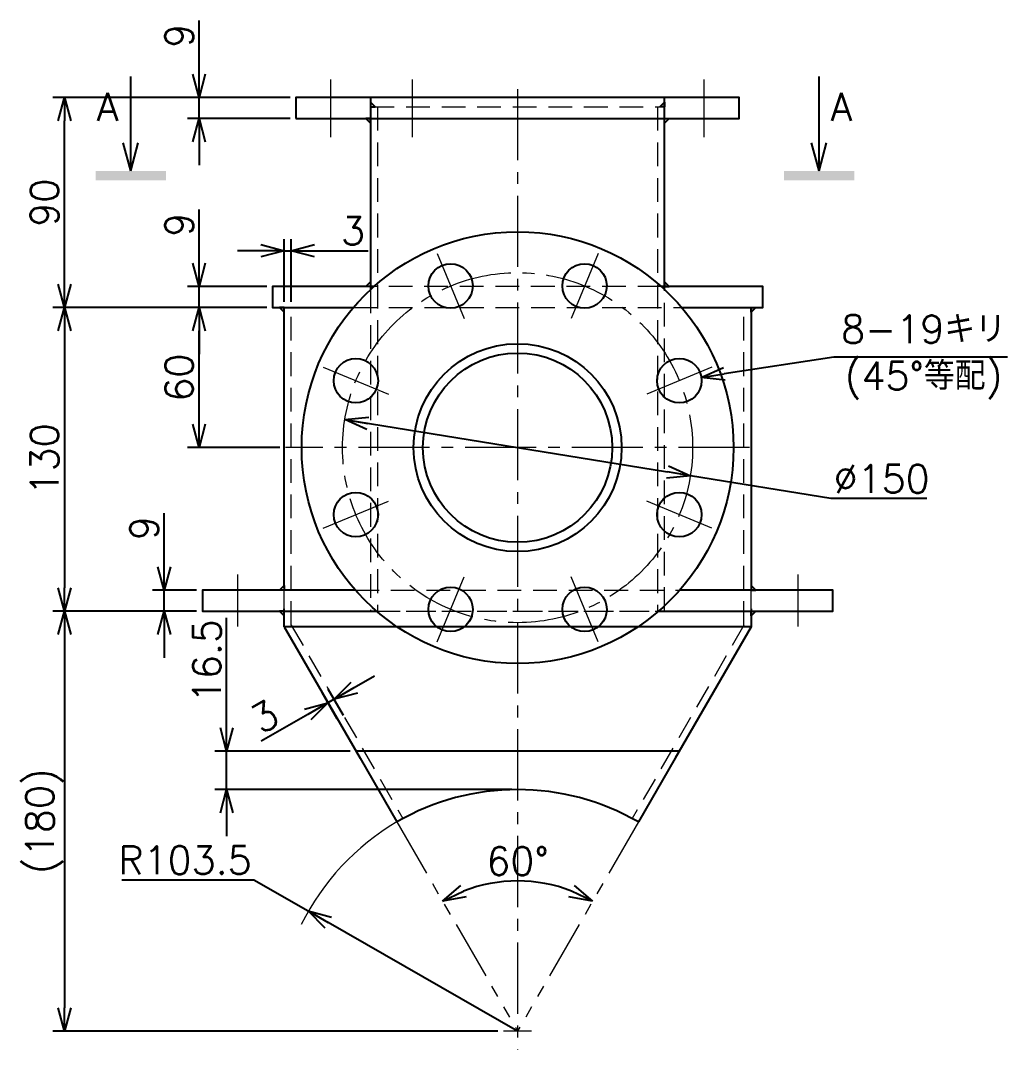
# Model space of a CAD drawing. Header units: millimetres. Extents: x 0 to 2352, y -34 to 1655.
# Drawn here: x 1458.4 to 1881.2, y 411.1 to 852 of the extents above; entities that cross this region are included whole.
import ezdxf
from ezdxf.enums import TextEntityAlignment as Align

# ---------------------------------------------------------------- set-up
doc = ezdxf.new("R2010")
doc.units = ezdxf.units.MM
doc.header["$LTSCALE"] = 1.6
doc.header["$PDMODE"] = 99
doc.header["$PDSIZE"] = 1
for name, pattern in [('CENTER2', [28.574999999999996, 19.05, -3.174999999999999, 3.174999999999999, -3.174999999999999]), ('HIDDEN', [9.524999999999999, 6.349999999999999, -3.174999999999999]), ('PHANTOM2', [31.749999999999986, 15.875, -3.174999999999999, 3.174999999999999, -3.174999999999999, 3.174999999999999, -3.174999999999999])]:
    doc.linetypes.add(name, pattern=pattern)
for name, color, linetype, lineweight in [('04_HIDDEN', 2, 'HIDDEN', 13), ('05_CENTER', 4, 'CENTER2', 13), ('06_PHANTOM', 2, 'PHANTOM2', 13), ('08_DIM', 3, 'Continuous', 13)]:
    doc.layers.add(name, color=color, linetype=linetype, lineweight=lineweight)
doc.styles.add('KSS_TXT', font='txt.shx', dxfattribs={"bigfont": 'extfont2.shx'})
doc.styles.get("Standard").update_dxf_attribs({"font": 'txt.shx', "bigfont": 'extfont2.shx'})
doc.dimstyles.new('KSS_DIM', dxfattribs={"dimscale": 4, "dimtxt": 3, "dimasz": 2.5, "dimexe": 1.25, "dimexo": 0.625, "dimtad": 1, "dimdsep": 46, "dimtxsty": 'KSS_TXT', "dimblk": 'OPEN30', "dimcen": 0, "dimazin": 2, "dimtfac": 0.75, "dimtmove": 0, "dimatfit": 3, "dimldrblk": 'OPEN30', "dimfxl": 1.25, "dimtolj": 1, "dimarcsym": 0})
doc.dimstyles.new('KSS_DIM$3', dxfattribs={"dimscale": 4, "dimtxt": 3, "dimasz": 2.5, "dimexe": 1.25, "dimexo": 0.625, "dimtad": 1, "dimtih": 1, "dimtoh": 1, "dimdsep": 46, "dimtxsty": 'KSS_TXT', "dimblk": 'OPEN30', "dimcen": 0, "dimazin": 2, "dimtfac": 0.75, "dimtofl": 0, "dimtmove": 0, "dimatfit": 3, "dimldrblk": 'OPEN30', "dimfxl": 1.25, "dimtolj": 1, "dimarcsym": 0})
doc.dimstyles.new('KSS_DIM$4', dxfattribs={"dimscale": 4, "dimtxt": 3, "dimasz": 2.5, "dimexe": 1.25, "dimexo": 0.625, "dimtad": 1, "dimtih": 1, "dimtoh": 1, "dimdsep": 46, "dimtxsty": 'KSS_TXT', "dimblk": 'OPEN30', "dimcen": 0, "dimse1": 1, "dimazin": 2, "dimtfac": 0.75, "dimtofl": 0, "dimtmove": 0, "dimatfit": 3, "dimldrblk": 'OPEN30', "dimfxl": 1.25, "dimtolj": 1, "dimarcsym": 0})

# ---------------------------------------------------------------- blocks, each defined once
blk = doc.blocks.new('_Open30')
at = {"color": 0, "linetype": 'ByBlock', "lineweight": -2}
for p, q in [((-1, 0.26794919), (0, 0)), ((0, 0), (-1, -0.26794919)), ((0, 0), (-1, 0))]:
    blk.add_line(p, q, dxfattribs=at)
blk = doc.blocks.new('*D151')
at = {"layer": '08_DIM', "color": 0, "lineweight": -2, "transparency": 16777216}
for p, q in [((1563.861413424398, 728.9901047535034), (1529.8685700888, 728.9901047535034)), ((1534.8685700888, 678.9901047535034), (1534.8685700888, 718.9901047535035)), ((1569.44830378201, 668.9901047535035), (1529.8685700888, 668.9901047535035))]:
    blk.add_line(p, q, dxfattribs=at)
at = {"layer": 'Defpoints', "color": 0, "transparency": 16777216}
for p in [(1534.8685700888, 728.9901047535034), (1566.361413424398, 728.9901047535034), (1571.94830378201, 668.9901047535035)]:
    blk.add_point(p, dxfattribs=at)
at = {"layer": '08_DIM', "color": 0, "lineweight": -2, "transparency": 16777216, "xscale": 10, "yscale": 10, "zscale": 10}
for p, rotation in [((1534.8685700888, 728.9901047535034), 90), ((1534.8685700888, 668.9901047535035), 270)]:
    blk.add_blockref('_Open30', p, dxfattribs=dict(at, rotation=rotation))
at = {"layer": '08_DIM', "color": 0, "transparency": 16777216, "insert": (1526.3685700888, 698.9901047535035), "char_height": 12, "attachment_point": 5, "rotation": 90, "style": 'KSS_TXT'}
blk.add_mtext('\\A1;60', dxfattribs=at)
blk = doc.blocks.new('*D162')
at = {"layer": '08_DIM', "color": 0, "lineweight": -2, "transparency": 16777216}
for p, q in [((1806.837125316369, 707.7593677552323), (1759.930683082056, 700.6239637081944)), ((1881.220458649701, 707.7593677552323), (1806.837125316369, 707.7593677552323))]:
    blk.add_line(p, q, dxfattribs=at)
at = {"layer": 'Defpoints', "color": 0, "transparency": 16777216}
for p in [(1750.044415325945, 699.1200654887414), (1731.260506589329, 696.2626588717802)]:
    blk.add_point(p, dxfattribs=at)
at = {"layer": '08_DIM', "color": 0, "lineweight": -2, "transparency": 16777216, "xscale": 10, "yscale": 10, "zscale": 10, "rotation": 188.6495179789647}
blk.add_blockref('_Open30', (1750.044415325945, 699.1200654887414), dxfattribs=at)
at = {"layer": '08_DIM', "color": 0, "transparency": 16777216, "insert": (1845.278791983036, 707.7593677552323), "char_height": 12, "attachment_point": 5, "style": 'KSS_TXT'}
blk.add_mtext('\\A1;8-19キリ\\P(45°等配)', dxfattribs=at)
blk = doc.blocks.new('*D163')
at = {"layer": '08_DIM', "color": 0, "lineweight": -2, "transparency": 16777216}
for p, q in [((1597.33160163895, 681.0140283049394), (1735.52073781817, 658.5693710089603)), ((1805.551452468811, 647.1949935869346), (1745.391390402628, 656.9661812020674)), ((1846.634785802145, 647.1949935869346), (1805.551452468811, 647.1949935869346))]:
    blk.add_line(p, q, dxfattribs=at)
at = {"layer": 'Defpoints', "color": 0, "transparency": 16777216}
for p in [(1597.33160163895, 681.0140283049394), (1745.391390402628, 656.9661812020674)]:
    blk.add_point(p, dxfattribs=at)
at = {"layer": '08_DIM', "color": 0, "lineweight": -2, "transparency": 16777216, "xscale": 10, "yscale": 10, "zscale": 10}
for p, rotation in [((1597.33160163895, 681.0140283049394), 170.7745885206311), ((1745.391390402628, 656.9661812020674), 350.7745885206311)]:
    blk.add_blockref('_Open30', p, dxfattribs=dict(at, rotation=rotation))
at = {"layer": '08_DIM', "color": 0, "transparency": 16777216, "insert": (1827.343119135478, 655.703326920268), "char_height": 12, "attachment_point": 5, "style": 'KSS_TXT'}
blk.add_mtext('\\A1;%%C150', dxfattribs=at)
blk = doc.blocks.new('seca03')
for q in [(-7.156586e-10, 10.63524983061984), (-0.8038475780089697, 3.4999999971036), (0.8038475765776524, 3.4999999971036)]:
    blk.add_line((-7.156586e-10, 0.4999999971036005), q)
blk.add_solid([(-3.763205575628489, -0.5000000028963996), (3.763205574197172, -0.5000000028963996), (-3.763205575628489, 0.4999999971036005), (3.763205574197172, 0.4999999971036005)])
blk.add_attdef('A', text='', height=3).set_placement((-2.500000000715658, 7.374853350358307), align=Align.MIDDLE)
blk = doc.blocks.new('*D175')
at = {"layer": '08_DIM', "color": 0, "lineweight": -2, "transparency": 16777216}
for p, q in [((1573.861496021658, 818.9901047535034), (1472.208603651171, 818.9901047535034)), ((1477.208603651171, 738.9901047535034), (1477.208603651171, 808.9901047535034)), ((1563.861413424398, 728.9901047535034), (1472.208603651171, 728.9901047535034))]:
    blk.add_line(p, q, dxfattribs=at)
at = {"layer": 'Defpoints', "color": 0, "transparency": 16777216}
for p in [(1477.208603651171, 818.9901047535034), (1576.361496021658, 818.9901047535034), (1566.361413424398, 728.9901047535034)]:
    blk.add_point(p, dxfattribs=at)
at = {"layer": '08_DIM', "color": 0, "lineweight": -2, "transparency": 16777216, "xscale": 10, "yscale": 10, "zscale": 10}
for p, rotation in [((1477.208603651171, 818.9901047535034), 90), ((1477.208603651171, 728.9901047535034), 270)]:
    blk.add_blockref('_Open30', p, dxfattribs=dict(at, rotation=rotation))
at = {"layer": '08_DIM', "color": 0, "transparency": 16777216, "insert": (1468.708603651171, 773.9901047535035), "char_height": 12, "attachment_point": 5, "rotation": 90, "style": 'KSS_TXT'}
blk.add_mtext('\\A1;90', dxfattribs=at)
blk = doc.blocks.new('*D176')
at = {"layer": '08_DIM', "color": 0, "lineweight": -2, "transparency": 16777216}
for p, q in [((1563.861413424398, 728.9901047535034), (1472.208603651171, 728.9901047535034)), ((1477.208603651171, 718.9901047535035), (1477.208603651171, 608.9901047535034)), ((1533.861281790472, 598.9901047535035), (1472.208603651171, 598.9901047535035))]:
    blk.add_line(p, q, dxfattribs=at)
at = {"layer": 'Defpoints', "color": 0, "transparency": 16777216}
for p in [(1566.361413424398, 728.9901047535034), (1477.208603651171, 598.9901047535035), (1536.361281790472, 598.9901047535035)]:
    blk.add_point(p, dxfattribs=at)
at = {"layer": '08_DIM', "color": 0, "lineweight": -2, "transparency": 16777216, "xscale": 10, "yscale": 10, "zscale": 10}
for p, rotation in [((1477.208603651171, 728.9901047535034), 90), ((1477.208603651171, 598.9901047535035), 270)]:
    blk.add_blockref('_Open30', p, dxfattribs=dict(at, rotation=rotation))
at = {"layer": '08_DIM', "color": 0, "transparency": 16777216, "insert": (1468.708603651171, 663.9901047535034), "char_height": 12, "attachment_point": 5, "rotation": 90, "style": 'KSS_TXT'}
blk.add_mtext('\\A1;130', dxfattribs=at)
blk = doc.blocks.new('*D177')
at = {"layer": '08_DIM', "color": 0, "lineweight": -2, "transparency": 16777216}
for p, q in [((1533.861281790472, 598.9901047535035), (1472.208603651171, 598.9901047535035)), ((1477.208603651171, 588.9901047535034), (1477.208603651171, 428.9901047535034)), ((1662.86496142843, 418.9901047535035), (1472.208603651171, 418.9901047535035))]:
    blk.add_line(p, q, dxfattribs=at)
at = {"layer": 'Defpoints', "color": 0, "transparency": 16777216}
for p in [(1536.361281790472, 598.9901047535035), (1477.208603651171, 418.9901047535035), (1665.36496142843, 418.9901047535035)]:
    blk.add_point(p, dxfattribs=at)
at = {"layer": '08_DIM', "color": 0, "lineweight": -2, "transparency": 16777216, "xscale": 10, "yscale": 10, "zscale": 10}
for p, rotation in [((1477.208603651171, 598.9901047535035), 90), ((1477.208603651171, 418.9901047535035), 270)]:
    blk.add_blockref('_Open30', p, dxfattribs=dict(at, rotation=rotation))
at = {"layer": '08_DIM', "color": 0, "transparency": 16777216, "insert": (1468.708603651171, 508.9901047535034), "char_height": 12, "attachment_point": 5, "rotation": 90, "style": 'KSS_TXT'}
blk.add_mtext('\\A1;(180)', dxfattribs=at)
blk = doc.blocks.new('*D178')
at = {"layer": '08_DIM', "color": 0, "lineweight": -2, "transparency": 16777216}
for p, q in [((1534.8685700888, 828.9901047535035), (1534.8685700888, 851.9901047535034)), ((1573.861496021658, 818.9901047535034), (1529.8685700888, 818.9901047535034)), ((1534.8685700888, 809.9896027535045), (1534.8685700888, 818.9901047535034)), ((1573.861496021658, 809.9896027535045), (1529.8685700888, 809.9896027535045)), ((1534.8685700888, 799.9896027535045), (1534.8685700888, 789.9896027535045))]:
    blk.add_line(p, q, dxfattribs=at)
at = {"layer": 'Defpoints', "color": 0, "transparency": 16777216}
for p in [(1534.8685700888, 818.9901047535034), (1576.361496021658, 818.9901047535034), (1576.361496021658, 809.9896027535045)]:
    blk.add_point(p, dxfattribs=at)
at = {"layer": '08_DIM', "color": 0, "lineweight": -2, "transparency": 16777216, "xscale": 10, "yscale": 10, "zscale": 10}
for p, rotation in [((1534.8685700888, 818.9901047535034), 270), ((1534.8685700888, 809.9896027535045), 90)]:
    blk.add_blockref('_Open30', p, dxfattribs=dict(at, rotation=rotation))
at = {"layer": '08_DIM', "color": 0, "transparency": 16777216, "insert": (1526.3685700888, 845.4901047535035), "char_height": 12, "attachment_point": 5, "rotation": 90, "style": 'KSS_TXT'}
blk.add_mtext('\\A1;9', dxfattribs=at)
blk = doc.blocks.new('*D179')
at = {"layer": '08_DIM', "color": 0, "lineweight": -2, "transparency": 16777216}
for p, q in [((1519.940988814479, 617.9901047535034), (1519.940988814479, 640.9901047535035)), ((1533.861281790472, 607.9901047535035), (1514.940988814479, 607.9901047535035)), ((1519.940988814479, 598.9901047535035), (1519.940988814479, 607.9901047535035)), ((1533.861281790472, 598.9901047535035), (1514.940988814479, 598.9901047535035)), ((1519.940988814479, 588.9901047535034), (1519.940988814479, 578.9901047535034))]:
    blk.add_line(p, q, dxfattribs=at)
at = {"layer": 'Defpoints', "color": 0, "transparency": 16777216}
for p in [(1519.940988814479, 607.9901047535035), (1536.361281790472, 607.9901047535035), (1536.361281790472, 598.9901047535035)]:
    blk.add_point(p, dxfattribs=at)
at = {"layer": '08_DIM', "color": 0, "lineweight": -2, "transparency": 16777216, "xscale": 10, "yscale": 10, "zscale": 10}
for p, rotation in [((1519.940988814479, 607.9901047535035), 270), ((1519.940988814479, 598.9901047535035), 90)]:
    blk.add_blockref('_Open30', p, dxfattribs=dict(at, rotation=rotation))
at = {"layer": '08_DIM', "color": 0, "transparency": 16777216, "insert": (1511.440988814479, 634.4901047535034), "char_height": 12, "attachment_point": 5, "rotation": 90, "style": 'KSS_TXT'}
blk.add_mtext('\\A1;9', dxfattribs=at)
blk = doc.blocks.new('*D180')
at = {"layer": '08_DIM', "color": 0, "lineweight": -2, "transparency": 16777216}
for p, q in [((1501.863009490189, 483.7783476170913), (1558.363009490189, 483.7783476170913)), ((1558.363009490189, 483.7783476170913), (1581.572590371372, 470.4709688126451)), ((1671.361067559286, 418.9901047534998), (1590.24780555861, 465.4969722851916))]:
    blk.add_line(p, q, dxfattribs=at)
at = {"layer": 'Defpoints', "color": 0, "transparency": 16777216}
for p in [(1581.572590371372, 470.4709688126451), (1671.361067559286, 418.9901047534998)]:
    blk.add_point(p, dxfattribs=at)
at = {"layer": '08_DIM', "color": 0, "lineweight": -2, "transparency": 16777216, "xscale": 10, "yscale": 10, "zscale": 10, "rotation": 150.1718889858494}
blk.add_blockref('_Open30', (1581.572590371372, 470.4709688126451), dxfattribs=at)
at = {"layer": '08_DIM', "color": 0, "transparency": 16777216, "insert": (1528.863009490189, 492.2866809504246), "char_height": 12, "attachment_point": 5, "style": 'KSS_TXT'}
blk.add_mtext('\\A1;R103.5', dxfattribs=at)
blk = doc.blocks.new('*D181')
at = {"layer": '08_DIM', "color": 0, "lineweight": -2, "transparency": 16777216}
for p, q in [((1534.8685700888, 747.9901047535035), (1534.8685700888, 770.9901047535034)), ((1563.861413424398, 737.9901047535034), (1529.8685700888, 737.9901047535034)), ((1534.8685700888, 728.9901047535034), (1534.8685700888, 737.9901047535034)), ((1563.861413424398, 728.9901047535034), (1529.8685700888, 728.9901047535034)), ((1534.8685700888, 718.9901047535035), (1534.8685700888, 708.9901047535034))]:
    blk.add_line(p, q, dxfattribs=at)
at = {"layer": 'Defpoints', "color": 0, "transparency": 16777216}
for p in [(1534.8685700888, 737.9901047535034), (1566.361413424398, 737.9901047535034), (1566.361413424398, 728.9901047535034)]:
    blk.add_point(p, dxfattribs=at)
at = {"layer": '08_DIM', "color": 0, "lineweight": -2, "transparency": 16777216, "xscale": 10, "yscale": 10, "zscale": 10}
for p, rotation in [((1534.8685700888, 737.9901047535034), 270), ((1534.8685700888, 728.9901047535034), 90)]:
    blk.add_blockref('_Open30', p, dxfattribs=dict(at, rotation=rotation))
at = {"layer": '08_DIM', "color": 0, "transparency": 16777216, "insert": (1526.3685700888, 764.4901047535035), "char_height": 12, "attachment_point": 5, "rotation": 90, "style": 'KSS_TXT'}
blk.add_mtext('\\A1;9', dxfattribs=at)
blk = doc.blocks.new('*D182')
at = {"layer": '08_DIM', "color": 0, "lineweight": -2, "transparency": 16777216}
blk.add_arc((1671.361078043453, 418.9900865943922), 64.32309566607071, 68.9165021157506, 111.0835079391092, dxfattribs=at)
at = {"layer": 'Defpoints', "color": 0, "transparency": 16777216}
for p in [(1619.611067556274, 508.6237340434539), (1723.109123328974, 508.6203665394872), (1682.530658977408, 482.3359712107295), (1671.361072801369, 418.9900956739497), (1671.361088527617, 418.9901047535035)]:
    blk.add_point(p, dxfattribs=at)
at = {"layer": '08_DIM', "color": 0, "lineweight": -2, "transparency": 16777216, "xscale": 10, "yscale": 10, "zscale": 10}
for p, rotation in [((1639.199530208546, 474.6955214901856), 205.5417539705171), ((1703.52261610259, 474.695527134228), 334.4582560843426)]:
    blk.add_blockref('_Open30', p, dxfattribs=dict(at, rotation=rotation))
at = {"layer": '08_DIM', "color": 0, "transparency": 16777216, "insert": (1671.361071653576, 491.8131822604626), "char_height": 12, "attachment_point": 5, "rotation": 5.027429804418656e-06, "style": 'KSS_TXT'}
blk.add_mtext('\\A1;60%%d', dxfattribs=at)
blk = doc.blocks.new('*D194')
at = {"layer": '08_DIM', "color": 0, "lineweight": -2, "transparency": 16777216}
for p, q in [((1546.702077828836, 548.9901047535035), (1546.702077828836, 596.073438086837)), ((1599.579035252544, 538.9901047535034), (1541.702077828836, 538.9901047535034)), ((1546.702077828836, 522.4901047535033), (1546.702077828836, 538.9901047535034)), ((1668.861067559282, 522.4901047535033), (1541.702077828836, 522.4901047535033)), ((1546.702077828836, 512.4901047535034), (1546.702077828836, 502.4901047535033))]:
    blk.add_line(p, q, dxfattribs=at)
at = {"layer": 'Defpoints', "color": 0, "transparency": 16777216}
for p in [(1546.702077828836, 538.9901047535034), (1602.079035252543, 538.9901047535034), (1671.361067559282, 522.4901047535033)]:
    blk.add_point(p, dxfattribs=at)
at = {"layer": '08_DIM', "color": 0, "lineweight": -2, "transparency": 16777216, "xscale": 10, "yscale": 10, "zscale": 10}
for p, rotation in [((1546.702077828836, 538.9901047535034), 270), ((1546.702077828836, 522.4901047535033), 90)]:
    blk.add_blockref('_Open30', p, dxfattribs=dict(at, rotation=rotation))
at = {"layer": '08_DIM', "color": 0, "transparency": 16777216, "insert": (1538.193744495502, 577.5317714201702), "char_height": 12, "attachment_point": 5, "rotation": 90, "style": 'KSS_TXT'}
blk.add_mtext('\\A1;16.5', dxfattribs=at)
blk = doc.blocks.new('*D196')
at = {"layer": '08_DIM', "color": 0, "lineweight": -2, "transparency": 16777216}
for p, q in [((1601.388241180207, 566.1865951843791), (1610.048495218054, 571.1865951843735)), ((1596.749262580662, 554.2215418140038), (1590.227987142362, 565.5167222033087)), ((1594.118040634142, 552.778951911381), (1587.629910931013, 564.0167222033137)), ((1592.727987142359, 561.1865951843849), (1590.12991093101, 559.68659518439)), ((1581.469656893163, 554.6865951843956), (1561.551072606113, 543.1865951844087))]:
    blk.add_line(p, q, dxfattribs=at)
at = {"layer": 'Defpoints', "color": 0, "transparency": 16777216}
for p in [(1590.12991093101, 559.68659518439), (1597.999262580661, 552.0564783045419), (1595.368040634141, 550.6138884019191)]:
    blk.add_point(p, dxfattribs=at)
at = {"layer": '08_DIM', "color": 0, "lineweight": -2, "transparency": 16777216, "xscale": 10, "yscale": 10, "zscale": 10}
for p, rotation in [((1592.727987142359, 561.1865951843849), 209.9999999999623), ((1590.12991093101, 559.68659518439), 29.99999999996232)]:
    blk.add_blockref('_Open30', p, dxfattribs=dict(at, rotation=rotation))
at = {"layer": '08_DIM', "color": 0, "transparency": 16777216, "insert": (1562.930237730719, 553.7978111165756), "char_height": 12, "attachment_point": 5, "rotation": 29.99999999996232, "style": 'KSS_TXT'}
blk.add_mtext('\\A1;3', dxfattribs=at)
blk = doc.blocks.new('*D197')
at = {"layer": '08_DIM', "color": 0, "lineweight": -2, "transparency": 16777216}
for p, q in [((1571.361413424355, 731.4901047535035), (1571.361413424355, 758.380555014357)), ((1574.361413424398, 731.4901047535035), (1574.361413424398, 758.380555014357)), ((1561.361413424355, 753.3805550143569), (1551.361413424355, 753.3805550143569)), ((1571.361413424355, 753.3805550143569), (1574.361413424398, 753.3805550143569)), ((1584.361413424398, 753.3805550143569), (1607.361413424398, 753.3805550143569))]:
    blk.add_line(p, q, dxfattribs=at)
at = {"layer": 'Defpoints', "color": 0, "transparency": 16777216}
for p in [(1574.361413424398, 753.3805550143569), (1571.361413424355, 728.9901047535034), (1574.361413424398, 728.9901047535034)]:
    blk.add_point(p, dxfattribs=at)
at = {"layer": '08_DIM', "color": 0, "lineweight": -2, "transparency": 16777216, "xscale": 10, "yscale": 10, "zscale": 10}
blk.add_blockref('_Open30', (1571.361413424355, 753.3805550143569), dxfattribs=at)
at = {"layer": '08_DIM', "color": 0, "lineweight": -2, "transparency": 16777216, "xscale": 10, "yscale": 10, "zscale": 10, "rotation": 180}
blk.add_blockref('_Open30', (1574.361413424398, 753.3805550143569), dxfattribs=at)
at = {"layer": '08_DIM', "color": 0, "transparency": 16777216, "insert": (1600.861413424398, 761.8805550143569), "char_height": 12, "attachment_point": 5, "style": 'KSS_TXT'}
blk.add_mtext('\\A1;3', dxfattribs=at)

msp = doc.modelspace()

# ---------------------------------------------------------------- linework, layer by layer
at = {"color": 0}
for p, q in [((1571.361413419225, 608.9901047535034), (1571.361413424355, 728.9901047535034)), ((1771.361413424398, 728.9901047535034), (1771.361413424398, 608.9901047535034)), ((1571.361413427454, 592.19458644233), (1571.361413427269, 599.9901047535034)), ((1771.361413424398, 599.9901047535034), (1771.361413424398, 592.195784566445)), ((1571.361413427454, 592.19458644233), (1603.860876823121, 535.9038646222228)), ((1771.361413424398, 592.195784566445), (1738.861472935623, 535.9042363968341)), ((1603.86068783173, 535.9037564586664), (1619.611067556274, 508.6237340434539)), ((1738.861496019013, 535.9042230696335), (1723.109123328974, 508.6203665394872))]:
    msp.add_line(p, q, dxfattribs=at)
at = {"color": 3}
for p, q in [((1771.361413424398, 592.195784566445), (1571.361413427454, 592.19458644233)), ((1740.643099862027, 538.9901047535034), (1602.079035252543, 538.9901047535034))]:
    msp.add_line(p, q, dxfattribs=at)
at = {"color": 0}
msp.add_lwpolyline([(1576.361496021658, 809.9896027535045), (1766.361488021659, 809.9896027535045), (1766.361488021659, 818.9901047535034), (1576.361496021658, 818.9901047535034)], close=True, dxfattribs=at)
for points in [[(1734.361496021658, 736.7193451145952), (1734.361496021658, 818.9901047535034), (1608.361496021658, 818.9901047535034), (1608.361496021658, 736.7193451162123)], [(1609.75589562602, 737.9901047535034), (1566.361413424398, 737.9901047535034), (1566.361413424398, 728.9901047535034), (1600.960856819145, 728.9901047535034)], [(1741.762135222433, 728.9901047535034), (1776.361413424398, 728.9901047535034), (1776.361413424398, 737.9901047535034), (1732.967096415558, 737.9901047535034)]]:
    msp.add_lwpolyline(points, dxfattribs=at)
at = {"color": 3}
for points in [[(1608.361496021658, 814.9901047535035), (1610.361496021658, 814.9901047535035), (1608.361496021658, 816.9901047535034), (1608.361496021658, 816.9901047535034)], [(1734.361496021658, 814.9901047535035), (1732.361496021658, 814.9901047535035), (1734.361496021658, 816.9901047535034), (1734.361496021658, 816.9901047535034)], [(1608.361496021658, 809.9896027535045), (1606.361496021659, 809.9896027535045), (1608.361496021658, 807.9896027535045), (1608.361496021658, 807.9896027535045)], [(1734.361496021658, 809.9896027535045), (1736.361496021658, 809.9896027535045), (1734.361496021658, 807.9896027535045), (1734.361496021658, 807.9896027535045)], [(1608.36133082713, 737.9901047535034), (1606.36133082713, 737.9901047535034), (1608.36133082713, 739.9901047535035), (1608.36133082713, 739.9901047535035)], [(1734.361496021658, 737.9901047535034), (1736.361496021658, 737.9901047535034), (1734.361496021658, 739.9901047535035), (1734.361496021658, 739.9901047535035)], [(1571.361413424398, 728.9901047535034), (1569.361413424398, 728.9901047535034), (1571.361413424398, 726.9901047535035), (1571.361413424398, 726.9901047535035)], [(1771.361413424398, 728.9901047535034), (1773.361413424398, 728.9901047535034), (1771.361413424398, 726.9901047535035), (1771.361413424398, 726.9901047535035)], [(1571.361248232523, 607.9901047526193), (1569.361248232523, 607.9901047526193), (1571.361248232523, 609.9901047526193), (1571.361248232523, 609.9901047526193)], [(1771.361413424398, 607.9901047535035), (1773.361413424398, 607.9901047535035), (1771.361413424398, 609.9901047535034), (1771.361413424398, 609.9901047535034)], [(1571.361413424398, 598.9901047535035), (1569.361413424398, 598.9901047535035), (1571.361413424398, 596.9901047535034), (1571.361413424398, 596.9901047535034)], [(1771.361413424398, 598.9901047535035), (1773.361413424398, 598.9901047535035), (1771.361413424398, 596.9901047535034), (1771.361413424398, 596.9901047535034)]]:
    msp.add_lwpolyline(points, close=True, dxfattribs=at)
for points in [[(1601.825534101793, 607.9901047535035), (1536.361281790472, 607.9901047535035), (1536.361281790472, 598.9901047535035), (1610.89456290855, 598.9901047535035)], [(1731.828429133028, 598.9901047535035), (1806.361281790472, 598.9901047535035), (1806.361281790472, 607.9901047535035), (1740.897457939784, 607.9901047535035)]]:
    msp.add_lwpolyline(points)
at = {"color": 0}
for centre, radius in [((1671.361496020789, 668.9901047535035), 92.5), ((1642.660262535959, 738.2810796074021), 9.5), ((1700.062753447557, 738.2810696903629), 9.5), ((1671.361496020789, 668.9901047535035), 44.54999999837673), ((1602.07053108394, 697.6913621802644), 9.5), ((1671.361496020789, 668.9901047535035), 40.54999999837673), ((1740.652460957626, 697.6913621802644), 9.5), ((1602.07053108394, 640.2888473267425), 9.5), ((1740.652460957626, 640.2888473267425), 9.5), ((1642.660262535959, 599.6991298996048), 9.5), ((1700.062753447557, 599.6991398166441), 9.5)]:
    msp.add_circle(centre, radius, dxfattribs=at)
msp.add_arc((1671.361067559286, 418.9901047534998), 103.5000000000035, 60.00000000000373, 120.0000000000012, dxfattribs=at)
at = {"layer": '04_HIDDEN'}
for p, q in [((1608.361496021658, 814.9901047535035), (1734.361496021658, 814.9901047535035)), ((1611.361496021658, 814.9901047535035), (1611.361496021658, 598.9901047535035)), ((1731.361496021659, 814.9901047535035), (1731.361496021659, 598.9901047535035)), ((1574.361413424398, 592.9984340249006), (1574.361413424398, 728.9901047535034)), ((1768.361049482505, 592.9996321489429), (1768.361049482505, 728.9901047535034)), ((1571.361413419225, 598.9901047535035), (1571.361413419225, 607.9901047535035)), ((1601.825534101793, 607.9901047535035), (1740.89745793826, 607.9901047535035)), ((1771.361413424387, 598.9901047535035), (1771.361413424387, 607.9901047535035)), ((1610.89456290855, 598.9901047535035), (1731.828429129979, 598.9901047535035)), ((1574.361413424398, 592.9984340249006), (1622.243906884127, 510.063522559439)), ((1768.361049482505, 592.9996321489429), (1720.476013793956, 510.0603174139954))]:
    msp.add_line(p, q, dxfattribs=at)
for points in [[(1608.361496021658, 818.9901047535034), (1576.361496021658, 818.9901047535034), (1576.361496021658, 809.9896027535045), (1608.361496021658, 809.9896027535045)], [(1734.361496021658, 818.9901047535034), (1766.361488021659, 818.9901047535034), (1766.361488021659, 809.9896027535045), (1734.361496021658, 809.9896027535045)]]:
    msp.add_lwpolyline(points, close=True, dxfattribs=at)
for points in [[(1608.361496021658, 736.7193451162123), (1608.361496021658, 598.9901047535035), (1734.361496021658, 598.9901047535035), (1734.361496021658, 736.7193451145952)], [(1732.967096415558, 737.9901047535034), (1609.75589562602, 737.9901047535034)], [(1600.960856819145, 728.9901047535034), (1741.762135222433, 728.9901047535034)]]:
    msp.add_lwpolyline(points, dxfattribs=at)
at = {"layer": '05_CENTER'}
for p, q in [((1591.361496021658, 802.0221796389573), (1591.361496021658, 826.711121475609)), ((1626.361488021659, 802.0221796389573), (1626.361488021659, 826.711121475609)), ((1751.361488021659, 802.0221796389573), (1751.361488021659, 826.711121475609)), ((1671.361496021658, 822.6651299363014), (1671.361064576646, 411.1452090507167)), ((1636.874450597407, 752.249183352634), (1648.446074474487, 724.312975862192)), ((1705.848507469687, 752.2491974253256), (1694.276999425398, 724.3129419553818)), ((1588.10240334897, 703.4771162024165), (1616.03865881891, 691.905608158116)), ((1754.620564702855, 703.4771741188137), (1726.684357212416, 691.9055502417153)), ((1770.774688259568, 668.9901047535035), (1571.94830378201, 668.9901047535035)), ((1588.10240334897, 634.5030933045904), (1616.03865881891, 646.074601348891)), ((1754.620564702855, 634.5030353881933), (1726.684357212416, 646.0746592652916)), ((1551.36171024957, 614.6325076699735), (1551.36171024957, 592.3046321428423)), ((1636.874450597407, 585.7310261543728), (1648.446074474487, 613.6672336448149)), ((1705.848507469687, 585.7310120816813), (1694.276999425398, 613.667267551625)), ((1791.361281790472, 614.6325076699735), (1791.361281790472, 592.3046321428423)), ((1677.357173690143, 418.9901047535035), (1665.36496142843, 418.9901047535035))]:
    msp.add_line(p, q, dxfattribs=at)
msp.add_circle((1671.361496020789, 668.9901047535035), 74.99999999837746, dxfattribs=at)
at = {"layer": '06_PHANTOM'}
for p, q in [((1619.611067556274, 508.6237340434539), (1671.361072801369, 418.9900956739497)), ((1723.109123328974, 508.6203665394872), (1671.361088527617, 418.9901047535035))]:
    msp.add_line(p, q, dxfattribs=at)
at = {"layer": '08_DIM'}
msp.add_arc((1672.775004228644, 418.1737804736788), 104.9171018627479, 120.4458136581043, 153.713785847114, dxfattribs=at)

# ---------------------------------------------------------------- block references
at = {"xscale": 4, "yscale": 4, "zscale": 4}
msp.add_blockref('seca03', (1505.622215869428, 785.5556894384816), dxfattribs=at).add_auto_attribs({'A': 'A'})
ref = msp.add_blockref('seca03', (1800.516478254371, 785.5556894384816), dxfattribs=dict(xscale=4, yscale=4, zscale=4))
ref.add_attrib('A', 'A', dxfattribs={"height": 12}).set_placement((1810.052004073191, 815.0551028399148), align=Align.MIDDLE)

# ---------------------------------------------------------------- dimensions: what is measured, and where the dimension line sits
at = {"layer": '08_DIM'}
for base, p1, p2, angle, picture, middle in [((1534.8685700888, 818.9901047535034), (1576.361496021658, 809.9896027535045), (1576.361496021658, 818.9901047535034), 90, '*D178', (1526.3685700888, 845.4901047535035)), ((1477.208603651171, 818.9901047535034), (1566.361413424398, 728.9901047535034), (1576.361496021658, 818.9901047535034), 90, '*D175', (1468.708603651171, 773.9901047535035)), ((1534.8685700888, 737.9901047535034), (1566.361413424398, 728.9901047535034), (1566.361413424398, 737.9901047535034), 90, '*D181', (1526.3685700888, 764.4901047535035)), ((1477.208603651171, 598.9901047535035), (1566.361413424398, 728.9901047535034), (1536.361281790472, 598.9901047535035), 90, '*D176', (1468.708603651171, 663.9901047535034)), ((1534.8685700888, 728.9901047535034), (1571.94830378201, 668.9901047535035), (1566.361413424398, 728.9901047535034), 90, '*D151', (1526.3685700888, 698.9901047535035)), ((1519.940988814479, 607.9901047535035), (1536.361281790472, 598.9901047535035), (1536.361281790472, 607.9901047535035), 90, '*D179', (1511.440988814479, 634.4901047535034)), ((1546.702077828836, 538.9901047535034), (1671.361067559282, 522.4901047535033), (1602.079035252543, 538.9901047535034), 90, '*D194', (1538.193744495502, 577.5317714201702)), ((1590.12991093101, 559.68659518439), (1597.999262580661, 552.0564783045419), (1595.368040634141, 550.6138884019191), 29.99999999996262, '*D196', (1562.930237730719, 553.7978111165756))]:
    dim = msp.add_linear_dim(base=base, p1=p1, p2=p2, angle=angle, dimstyle='KSS_DIM', dxfattribs=at)
    dim.commit()
    dim.dimension.update_dxf_attribs({"geometry": picture, "text_midpoint": middle})
dim = msp.add_linear_dim(base=(1574.361413424398, 753.3805550143569), p1=(1571.361413424355, 728.9901047535034), p2=(1574.361413424398, 728.9901047535034), dimstyle='KSS_DIM', dxfattribs=at)
dim.commit()
dim.dimension.update_dxf_attribs({"geometry": '*D197', "text_midpoint": (1600.861413424398, 761.8805550143569)})
dim = msp.add_diameter_dim_2p(p1=(1731.260506589329, 696.2626588717802), p2=(1750.044415325945, 699.1200654887414), text='8-<>', dimstyle='KSS_DIM$3', override={"dimpost": '<>キリ\\X(45°等配)'}, dxfattribs=at)
dim.commit()
dim.dimension.update_dxf_attribs({"geometry": '*D162', "text_midpoint": (1806.837125316367, 707.7593677552323), "dimtype": 163})
dim = msp.add_diameter_dim_2p(p1=(1597.33160163895, 681.0140283049394), p2=(1745.391390402628, 656.9661812020674), dimstyle='KSS_DIM$3', override={"dimpost": '%%C<>', "dimtix": 1, "dimatfit": 2}, dxfattribs=at)
dim.commit()
dim.dimension.update_dxf_attribs({"geometry": '*D163', "text_midpoint": (1805.551452468812, 647.1949935869346), "dimtype": 163})
dim = msp.add_linear_dim(base=(1477.208603651171, 418.9901047535035), p1=(1536.361281790472, 598.9901047535035), p2=(1665.36496142843, 418.9901047535035), angle=90, text='(<>)', dimstyle='KSS_DIM', dxfattribs=at)
dim.commit()
dim.dimension.update_dxf_attribs({"geometry": '*D177', "text_midpoint": (1468.708603651171, 508.9901047535034)})
dim = msp.add_angular_dim_2l(base=(1682.530658977408, 482.3359712107295), line1=((1723.109123328974, 508.6203665394872), (1671.361088527617, 418.9901047535035)), line2=((1619.611067556274, 508.6237340434539), (1671.361072801369, 418.9900956739497)), dimstyle='KSS_DIM', dxfattribs=at)
dim.commit()
dim.dimension.update_dxf_attribs({"geometry": '*D182', "text_midpoint": (1671.361071653576, 491.8131822604626)})
dim = msp.add_radius_dim(center=(1671.361067559286, 418.9901047534998), mpoint=(1581.572590371372, 470.4709688126451), dimstyle='KSS_DIM$4', override={"dimpost": 'R<>', "dimtix": 1, "dimatfit": 2}, dxfattribs=at)
dim.commit()
dim.dimension.update_dxf_attribs({"geometry": '*D180', "text_midpoint": (1528.863009490189, 483.7783476170913), "dimtype": 164})

doc.saveas('drawing.dxf')
